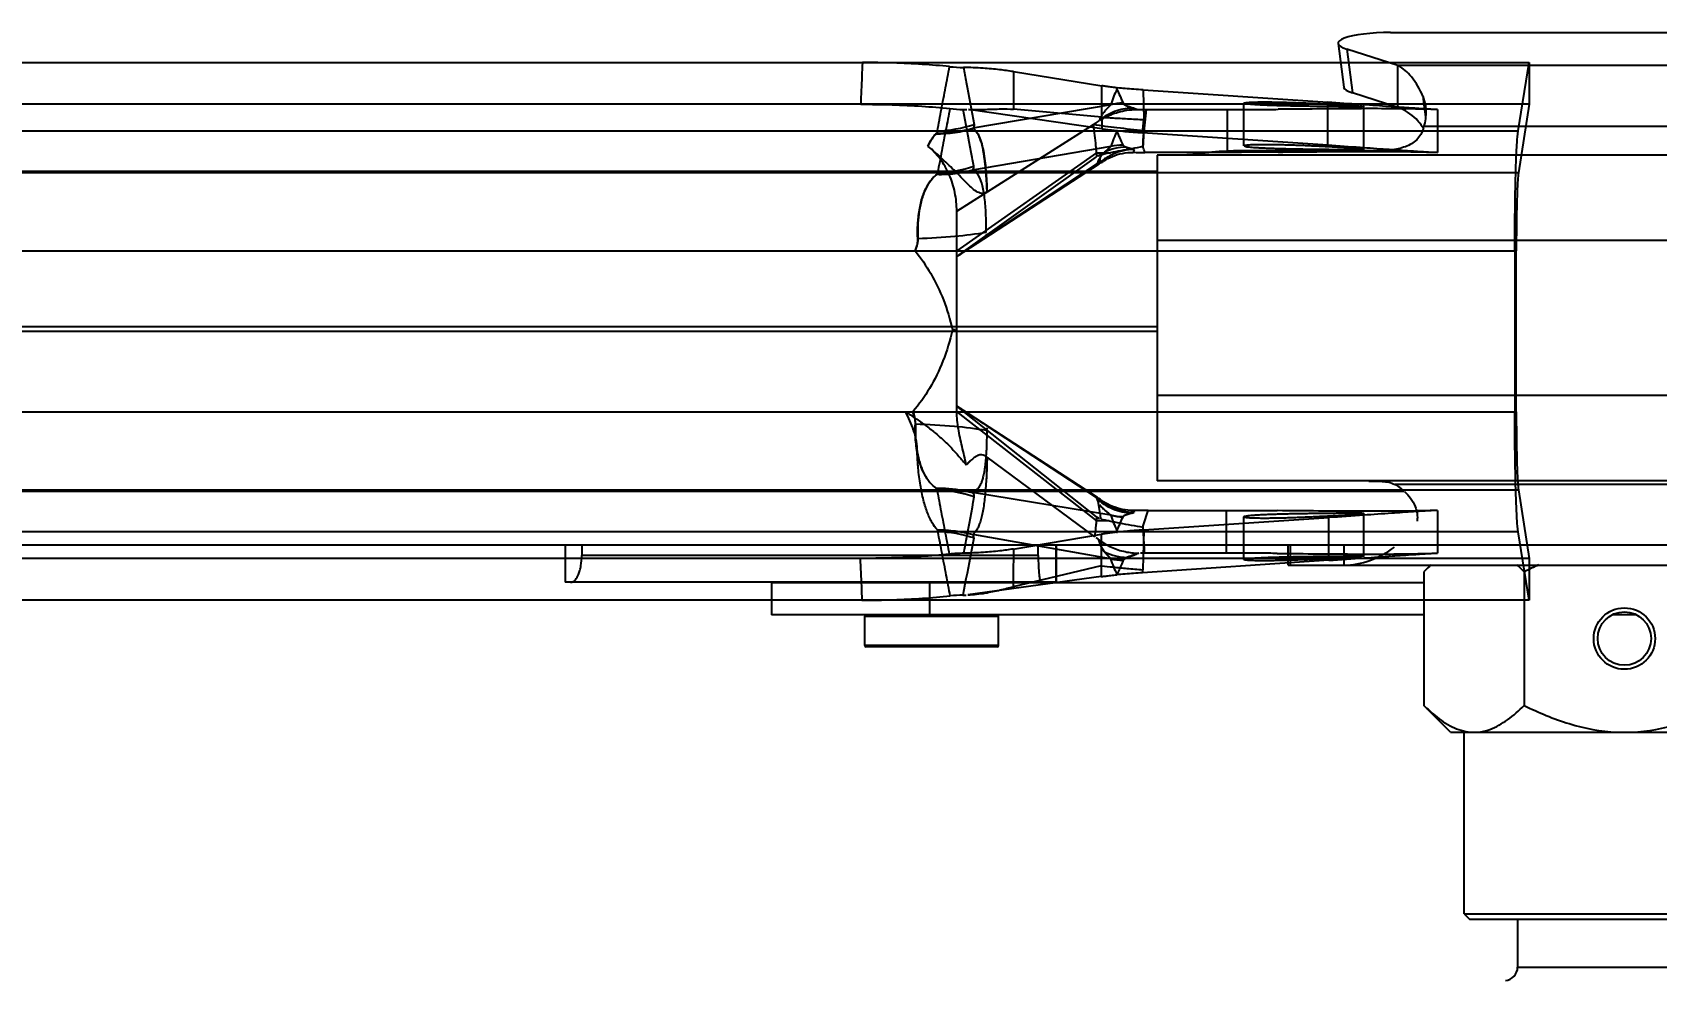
# Model space of a CAD drawing. Header units: millimetres. Extents: x 330 to 5284, y -2489 to 1657.
# Drawn here: x 3127.1 to 3187.9, y -873.6 to -838.1 of the extents above; entities that cross this region are included whole.
import ezdxf

# ---------------------------------------------------------------- set-up
doc = ezdxf.new("R2010")
doc.units = ezdxf.units.MM
doc.header["$LTSCALE"] = 154
doc.header["$PDMODE"] = 3
doc.header["$PDSIZE"] = 8
doc.layers.get('0').update_dxf_attribs({"linetype": 'CONTINUOUS'})
doc.layers.get('Defpoints').update_dxf_attribs({"linetype": 'CONTINUOUS'})
doc.layers.add('02___PRT_ALL_AXES', color=7, linetype='CONTINUOUS')
doc.layers.add('MIXEDCOLOR', color=7, linetype='CONTINUOUS')
doc.styles.get("Standard").update_dxf_attribs({"font": 'calibri.ttf'})
doc.dimstyles.new('DIMSTYLE_3', dxfattribs={"dimtxt": 23.333333, "dimasz": 23.333333, "dimexe": 1.5, "dimexo": 1, "dimgap": 0.875, "dimtad": 1, "dimdsep": 46, "dimtxsty": 'Standard', "dimblk": '_FILLED', "dimblk1": '_FILLED', "dimblk2": '_FILLED', "dimcen": 0.09, "dimazin": 2, "dimtp": 0.01, "dimtm": 0.01, "dimtfac": 1, "dimtofl": 0, "dimtmove": 0, "dimatfit": 3, "dimldrblk": '_FILLED', "dimfxl": 1, "dimtolj": 1, "dimarcsym": 0})

# ---------------------------------------------------------------- blocks, each defined once
blk = doc.blocks.new('_FILLED')
at = {"color": 0, "linetype": 'ByBlock'}
blk.add_solid([(0, 0), (-1, 0.2143), (-1, -0.2143)], dxfattribs=at)
blk = doc.blocks.new('*D124')
at = {"color": 0, "linetype": 'Continuous', "lineweight": -2}
for p, q in [((3086.702, -850.929), (3086.702, -927.055)), ((3286.702, -850.929), (3286.702, -927.055)), ((3110.035, -925.555), (3263.368, -925.555))]:
    blk.add_line(p, q, dxfattribs=at)
at = {"layer": 'Defpoints', "color": 0}
for p in [(3086.702, -849.929), (3286.702, -849.929), (3286.702, -925.555)]:
    blk.add_point(p, dxfattribs=at)
at = {"color": 0, "linetype": 'ByBlock', "lineweight": -2, "xscale": 23.3333333333, "yscale": 23.3333333333, "zscale": 23.3333333333, "rotation": 180}
blk.add_blockref('_FILLED', (3086.702, -925.555), dxfattribs=at)
at = {"color": 0, "linetype": 'ByBlock', "lineweight": -2, "xscale": 23.3333333333, "yscale": 23.3333333333, "zscale": 23.3333333333}
blk.add_blockref('_FILLED', (3286.702, -925.555), dxfattribs=at)
at = {"color": 0, "insert": (3202.257, -893.569), "char_height": 23.3333, "attachment_point": 2, "line_spacing_factor": 0.9}
blk.add_mtext('\\A1;%%c200', dxfattribs=at)

msp = doc.modelspace()

# ---------------------------------------------------------------- linework, layer by layer
at = {"linetype": 'Continuous'}
for p, q in [((3175.983, -838.487), (3176.19, -840.121)), ((3177.947, -838.075), (3195.457, -838.075)), ((3178.224, -839.315), (3176.308, -838.702)), ((3176.308, -838.702), (3176.515, -840.336)), ((3195.18, -839.315), (3178.224, -839.315)), ((3178.224, -840.882), (3178.224, -839.315)), ((3178.224, -840.882), (3176.515, -840.336)), ((3179.158, -840.458), (3179.251, -840.812)), ((3194.211, -841.599), (3179.193, -841.599)), ((3167.709, -841.749), (3167.701, -841.768)), ((3204.202, -842.662), (3169.202, -842.662)), ((3169.202, -842.662), (3169.202, -854.862)), ((3177.369, -842.508), (3172.202, -842.508)), ((3204.202, -845.862), (3169.202, -845.862)), ((3204.202, -851.662), (3169.202, -851.662)), ((3204.202, -854.862), (3169.202, -854.862)), ((3195.301, -854.99), (3178.103, -854.99)), ((3178.448, -855.262), (3074.702, -855.262)), ((3298.702, -857.262), (3074.702, -857.262)), ((3147.034, -857.262), (3147.034, -858.656)), ((3147.659, -857.262), (3147.659, -857.656)), ((3164.752, -857.656), (3164.752, -857.262)), ((3165.406, -857.262), (3165.406, -858.656)), ((3165.432, -858.656), (3165.432, -857.262)), ((3174.115, -858.012), (3174.116, -857.262)), ((3174.195, -858.012), (3174.196, -857.262)), ((3176.2, -857.262), (3176.2, -858.012)), ((3164.752, -857.656), (3147.659, -857.656)), ((3174.115, -858.012), (3199.288, -858.012)), ((3179.446, -858.012), (3179.197, -858.261)), ((3165.432, -858.656), (3147.034, -858.656)), ((3154.762, -858.667), (3179.197, -858.667)), ((3154.762, -858.667), (3154.762, -859.867)), ((3159.012, -858.667), (3159.012, -858.656)), ((3160.687, -859.867), (3160.687, -858.667)), ((3162.512, -858.667), (3162.512, -858.656)), ((3167.707, -858.375), (3167.701, -858.362)), ((3179.197, -858.261), (3179.197, -863.263)), ((3182.949, -858.261), (3182.949, -863.263)), ((3179.197, -859.867), (3154.762, -859.867)), ((3158.262, -859.917), (3163.262, -859.917)), ((3158.262, -861.017), (3158.262, -859.917)), ((3163.262, -861.017), (3163.262, -859.917)), ((3187.145, -859.867), (3186.258, -859.867)), ((3163.262, -861.017), (3158.262, -861.017)), ((3163.212, -861.067), (3158.312, -861.067)), ((3180.196, -864.262), (3179.197, -863.263)), ((3180.196, -864.262), (3193.207, -864.262)), ((3180.702, -871.062), (3180.702, -864.262)), ((3180.702, -871.062), (3192.702, -871.062)), ((3180.702, -871.062), (3180.902, -871.262)), ((3180.902, -871.262), (3192.502, -871.262)), ((3182.702, -871.262), (3182.702, -873.062)), ((3182.702, -873.062), (3190.702, -873.062))]:
    msp.add_line(p, q, dxfattribs=at)
for radius in [1.15, 1]:
    msp.add_circle((3186.702, -860.762), radius, dxfattribs=at)
for centre, radius, start, end in [((3206.59, -837.533), 27.587, 186.08528, 186.5766), ((3202.902, -837.957), 23.875, 186.5796, 187.0857), ((3199.085, -838.436), 20.027, 187.07397, 187.88), ((3177.042, -843.093), 2.574, 35.00197, 37.3841), ((3176.975, -843.14), 2.656, 34.25209, 35.01071), ((3177.936, -841.294), 1.293, 343.3212, 346.36), ((3173.008, -839.84), 5.646, 199.74752, 199.96814), ((3167.882, -840.019), 1.739, 263.80283, 264.30339), ((3177.201, -856.622), 1.865, 47.21384, 61.09028), ((3188.655, -869.655), 12.743, 113.92417, 116.60256), ((3172.981, -860.289), 5.621, 159.94679, 160.10326), ((3167.88, -860.132), 1.765, 95.62115, 95.97075), ((3158.312, -859.917), 0.05, 90.13726, 180), ((3163.212, -859.917), 0.05, 0, 89.8571), ((3158.312, -861.017), 0.05, 180, 269.86274), ((3163.212, -861.017), 0.05, 270.1369, 0), ((3182.202, -873.062), 0.5, 275.20374, 0)]:
    msp.add_arc(centre, radius, start, end, dxfattribs=at)
for centre, start_param, end_param in [((3177.999, -838.487), 1.597838, 3.718972), ((3178.206, -840.121), -3.114582, -2.564213)]:
    msp.add_ellipse(centre, major_axis=(2.017, -0.011), ratio=0.204232, start_param=start_param, end_param=end_param, dxfattribs=at)
for points, knots in [([(3179.158, -840.457), (3179.043, -840.201), (3178.8, -839.762), (3178.421, -839.409), (3178.224, -839.315)], [0, 0, 0, 0, 0.562474, 1, 1, 1, 1]), ([(3179.087, -841.53), (3179.029, -841.454), (3178.793, -841.179), (3178.478, -840.962), (3178.224, -840.882)], [0, 0, 0, 0, 0.264931, 1, 1, 1, 1]), ([(3179.255, -840.812), (3179.263, -840.874), (3179.281, -841.138), (3179.24, -841.403), (3179.193, -841.599)], [0, 0, 0, 0, 0.236562, 1, 1, 1, 1]), ([(3179.175, -841.665), (3179.128, -841.822), (3178.96, -842.128), (3178.491, -842.383), (3177.95, -842.488), (3177.567, -842.508), (3177.369, -842.508)], [0, 0, 0, 0, 0.230189, 0.463027, 0.722254, 1, 1, 1, 1]), ([(3172.202, -842.508), (3171.842, -842.508), (3171.173, -842.555), (3170.51, -842.66), (3170.2, -842.662)], [0, 0, 0, 0, 0.537248, 1, 1, 1, 1]), ([(3177.13, -854.866), (3177.299, -854.866), (3177.623, -854.87), (3177.963, -854.913), (3178.103, -854.99)], [0, 0, 0, 0, 0.51494, 1, 1, 1, 1]), ([(3178.468, -855.254), (3178.635, -855.409), (3178.894, -855.748), (3178.969, -856.181), (3178.936, -856.363)], [0, 0, 0, 0, 0.55182, 1, 1, 1, 1]), ([(3176.2, -858.012), (3176.529, -858.01), (3177.213, -857.886), (3177.81, -857.542), (3178.092, -857.335)], [0, 0, 0, 0, 0.485281, 1, 1, 1, 1]), ([(3147.242, -858.656), (3147.38, -858.656), (3147.518, -858.438), (3147.592, -858.208), (3147.645, -857.971), (3147.659, -857.784), (3147.659, -857.656)], [0, 0, 0, 0, 0.364886, 0.505936, 0.661866, 1, 1, 1, 1]), ([(3164.752, -857.656), (3164.752, -857.786), (3164.757, -858.024), (3164.776, -858.304), (3164.799, -858.482), (3164.818, -858.573), (3164.833, -858.627), (3164.853, -858.656), (3164.862, -858.656)], [0, 0, 0, 0, 0.383392, 0.703599, 0.824823, 0.915024, 0.972519, 1, 1, 1, 1]), ([(3179.466, -858.007), (3179.443, -858.027), (3179.352, -858.11), (3179.263, -858.196), (3179.197, -858.261)], [0, 0, 0, 0, 0.246721, 1, 1, 1, 1]), ([(3182.949, -858.261), (3182.927, -858.239), (3182.839, -858.153), (3182.749, -858.068), (3182.68, -858.007)], [0, 0, 0, 0, 0.253232, 1, 1, 1, 1]), ([(3179.197, -863.263), (3179.329, -863.395), (3179.656, -863.697), (3180.218, -864.088), (3180.7, -864.242), (3180.933, -864.262)], [0, 0, 0, 0, 0.274894, 0.655401, 1, 1, 1, 1]), ([(3181.213, -864.262), (3181.367, -864.249), (3181.765, -864.155), (3182.361, -863.809), (3182.754, -863.458), (3182.949, -863.263)], [0, 0, 0, 0, 0.227104, 0.594239, 1, 1, 1, 1]), ([(3182.949, -863.263), (3183.491, -863.534), (3184.612, -864.008), (3185.817, -864.236), (3186.422, -864.262)], [0, 0, 0, 0, 0.500326, 1, 1, 1, 1]), ([(3186.982, -864.262), (3187.586, -864.236), (3188.792, -864.007), (3189.912, -863.534), (3190.454, -863.263)], [0, 0, 0, 0, 0.499675, 1, 1, 1, 1])]:
    msp.add_open_spline(points, degree=3, knots=knots, dxfattribs=at)
at = {"layer": '02___PRT_ALL_AXES', "linetype": 'Continuous'}
for p, q in [((3081.702, -843.262), (3169.202, -843.262)), ((3169.202, -849.095), (3074.8, -849.095)), ((3169.202, -849.262), (3075.786, -849.262))]:
    msp.add_line(p, q, dxfattribs=at)
at = {"layer": 'MIXEDCOLOR', "linetype": 'Continuous'}
for p, q in [((3084.358, -839.199), (3183.13, -839.199)), ((3182.724, -841.761), (3183.13, -839.199)), ((3183.13, -839.199), (3183.142, -840.762)), ((3163.828, -839.541), (3167.128, -840.07)), ((3167.128, -841.244), (3167.128, -840.07)), ((3167.682, -840.145), (3167.722, -840.149)), ((3167.682, -840.145), (3167.701, -840.2)), ((3167.701, -840.2), (3167.722, -840.149)), ((3168.682, -840.227), (3175.599, -840.688)), ((3168.682, -840.227), (3168.709, -841.335)), ((3183.142, -840.762), (3084.702, -840.762)), ((3167.136, -841.681), (3162.138, -840.963)), ((3167.465, -840.778), (3162.308, -841.658)), ((3167.128, -841.244), (3163.828, -840.951)), ((3168.791, -840.962), (3171.826, -840.962)), ((3171.826, -840.962), (3171.826, -842.562)), ((3172.451, -842.319), (3172.451, -840.719)), ((3175.599, -842.288), (3175.599, -840.688)), ((3176.951, -842.447), (3176.951, -840.847)), ((3179.701, -840.962), (3179.701, -842.562)), ((3183.142, -840.762), (3182.736, -843.324)), ((3161.701, -844.757), (3166.819, -841.52)), ((3072.713, -841.761), (3182.724, -841.761)), ((3167.703, -841.768), (3167.705, -841.749)), ((3175.599, -842.288), (3168.651, -841.825)), ((3166.938, -842.578), (3161.701, -846.254)), ((3161.701, -846.462), (3166.938, -842.733)), ((3167.465, -842.347), (3162.29, -843.224)), ((3166.938, -842.578), (3167.463, -842.578)), ((3166.938, -842.578), (3166.938, -842.733)), ((3167.204, -842.885), (3167.195, -842.837)), ((3168.341, -842.453), (3168.312, -842.561)), ((3171.826, -842.562), (3168.743, -842.562)), ((3182.736, -843.324), (3073.057, -843.324)), ((3167.025, -843.002), (3161.701, -846.462)), ((3166.964, -842.995), (3162.85, -845.705)), ((3161.701, -852.27), (3161.702, -844.757)), ((3069.102, -846.254), (3182.654, -846.254)), ((3182.598, -846.254), (3182.598, -852.27)), ((3182.654, -852.27), (3182.654, -846.254)), ((3069.102, -852.27), (3182.654, -852.27)), ((3166.968, -855.485), (3161.701, -852.062)), ((3166.938, -856.199), (3161.701, -852.062)), ((3161.701, -852.27), (3166.938, -856.354)), ((3166.943, -855.488), (3162.862, -852.821)), ((3166.872, -856.949), (3162.837, -853.97)), ((3073.057, -855.2), (3182.736, -855.2)), ((3167.467, -856.148), (3162.296, -855.298)), ((3166.943, -855.488), (3166.945, -855.524)), ((3167.198, -855.662), (3167.202, -855.639)), ((3182.736, -855.2), (3183.142, -857.762)), ((3166.938, -856.199), (3166.938, -856.354)), ((3167.467, -856.148), (3167.452, -856.132)), ((3168.317, -855.964), (3168.339, -856.045)), ((3168.711, -856.695), (3175.634, -856.233)), ((3168.873, -855.962), (3171.793, -855.962)), ((3171.793, -855.962), (3171.793, -857.562)), ((3172.451, -857.805), (3172.451, -856.205)), ((3175.634, -857.833), (3175.634, -856.233)), ((3176.951, -857.677), (3176.951, -856.077)), ((3179.701, -855.962), (3179.701, -857.562)), ((3182.724, -856.763), (3072.713, -856.763)), ((3167.464, -857.776), (3162.3, -856.868)), ((3163.819, -857.409), (3167.127, -856.858)), ((3167.409, -856.354), (3166.938, -856.354)), ((3167.127, -858.036), (3167.127, -856.858)), ((3167.68, -856.78), (3167.701, -856.719)), ((3167.68, -856.78), (3167.724, -856.775)), ((3167.701, -856.719), (3167.724, -856.775)), ((3168.711, -856.695), (3168.675, -858.186)), ((3183.13, -859.325), (3182.724, -856.763)), ((3183.142, -857.762), (3084.702, -857.762)), ((3167.104, -858.038), (3163.819, -858.82)), ((3175.634, -857.833), (3168.66, -858.298)), ((3171.793, -857.562), (3168.727, -857.562)), ((3183.142, -857.762), (3183.13, -859.325)), ((3167.113, -858.443), (3162.121, -859.129)), ((3167.703, -858.361), (3167.704, -858.375)), ((3183.13, -859.325), (3084.358, -859.325))]:
    msp.add_line(p, q, dxfattribs=at)
for points in [[(3162.336, -841.679), (3162.327, -841.671), (3162.317, -841.664), (3162.308, -841.658)], [(3160.984, -843.324), (3160.995, -843.342), (3160.988, -843.362), (3160.963, -843.384)], [(3160.934, -855.133), (3160.963, -855.158), (3160.973, -855.181), (3160.962, -855.2)], [(3160.996, -856.763), (3161.004, -856.742), (3160.998, -856.718), (3160.978, -856.692)], [(3167.127, -858.036), (3167.119, -858.036), (3167.111, -858.036), (3167.104, -858.038)]]:
    msp.add_lwpolyline(points, dxfattribs=at)
for centre, radius, start, end in [((3162.046, -833.458), 5.928, 264.07108, 269.11464), ((3171.011, -841.888), 3.715, 152.97582, 162.6216), ((3162.083, -834.965), 5.994, 263.88014, 268.69229), ((3167.938, -842.724), 2.003, 90.22946, 103.64878), ((3168.787, -775.249), 65.713, 269.69941, 270.00317), ((3041.642, -828.626), 127.746, 354.09701, 354.45833), ((3160.771, -836.668), 5.097, 272.28314, 288.05726), ((3167.982, -841.686), 0.992, 148.56574, 161.94138), ((3167.983, -841.687), 0.993, 148.55477, 160.96926), ((3209.432, -840.873), 42.304, 180.50241, 181.09355), ((3125.438, -836.436), 43.547, 352.89078, 353.54078), ((3161.659, -842.59), 1.033, 133.39628, 136.36736), ((3161.006, -837.07), 4.77, 269.32276, 271.57023), ((3171.039, -843.468), 3.745, 153.00866, 162.58663), ((3192.33, -847.631), 25.725, 168.85377, 169.6334), ((3149.663, -816.204), 31.93, 303.06348, 303.31416), ((3175.155, -879.29), 37.509, 101.83224, 102.41481), ((3168.077, -844.321), 1.957, 91.0095, 115.70589), ((3167.934, -844.301), 2.01, 90.10383, 103.48924), ((3168.734, -771.986), 70.576, 269.65768, 270.00754), ((3147.653, -849.53), 22.212, 18.28382, 18.85969), ((3160.781, -838.231), 5.097, 272.28842, 287.84174), ((3160.758, -860.293), 5.097, 71.71175, 87.70682), ((3143.242, -891.987), 43.535, 56.60969, 56.97582), ((3167.945, -854.193), 2.001, 255.73273, 269.65981), ((3170.97, -855.041), 3.674, 197.52504, 207.17155), ((3167.936, -854.194), 2.01, 256.47925, 269.75338), ((3167.514, -853.42), 2.752, 285.5803, 287.44942), ((3168.865, -925.721), 69.759, 89.99309, 90.44947), ((3146.952, -849.281), 22.916, 341.40611, 343.04931), ((3160.794, -861.855), 5.097, 72.39298, 87.7241), ((3175.344, -818.104), 39.065, 257.82986, 258.28151), ((3162.055, -863.524), 5.957, 90.83906, 96.12166), ((3194.494, -857.63), 27.393, 180.85295, 181.70108), ((3168.114, -855.754), 1.972, 243.82176, 268.95563), ((3171.083, -856.65), 3.79, 197.27402, 206.84461), ((3167.936, -855.822), 2.01, 256.41022, 269.89284), ((3168.702, -902.005), 44.443, 89.96827, 90.14866), ((3132.856, -853.591), 36.112, 352.51069, 352.69047), ((3162.085, -865.112), 5.979, 91.45026, 96.02317)]:
    msp.add_arc(centre, radius, start, end, dxfattribs=at)
for points, knots in [([(3158.169, -839.199), (3158.162, -839.373), (3158.147, -839.72), (3158.125, -840.24), (3158.111, -840.588), (3158.104, -840.762)], [0, 0, 0, 0, 0.332747, 0.66608, 1, 1, 1, 1]), ([(3161.434, -839.353), (3161.092, -839.318), (3160.387, -839.26), (3159.299, -839.21), (3158.554, -839.199), (3158.172, -839.199)], [0, 0, 0, 0, 0.315503, 0.649167, 1, 1, 1, 1]), ([(3160.974, -841.761), (3161.025, -841.488), (3161.127, -840.947), (3161.281, -840.144), (3161.384, -839.615), (3161.434, -839.353)], [0, 0, 0, 0, 0.34055, 0.673926, 1, 1, 1, 1]), ([(3161.955, -839.384), (3161.988, -839.566), (3162.12, -840.276), (3162.253, -840.986), (3162.35, -841.514)], [0, 0, 0, 0, 0.255671, 1, 1, 1, 1]), ([(3163.827, -839.54), (3163.654, -839.513), (3163.276, -839.461), (3162.651, -839.406), (3162.199, -839.388), (3161.955, -839.384)], [0, 0, 0, 0, 0.278699, 0.609733, 1, 1, 1, 1]), ([(3163.827, -839.54), (3163.827, -839.697), (3163.828, -840.01), (3163.829, -840.48), (3163.83, -840.794), (3163.83, -840.951)], [0, 0, 0, 0, 0.332643, 0.665976, 1, 1, 1, 1]), ([(3167.682, -840.145), (3167.61, -840.136), (3167.478, -840.12), (3167.293, -840.095), (3167.18, -840.078), (3167.128, -840.07)], [0, 0, 0, 0, 0.386333, 0.717778, 1, 1, 1, 1]), ([(3168.682, -840.227), (3168.564, -840.219), (3168.338, -840.203), (3168.018, -840.178), (3167.817, -840.159), (3167.722, -840.149)], [0, 0, 0, 0, 0.371003, 0.704112, 1, 1, 1, 1]), ([(3158.106, -840.762), (3158.498, -840.762), (3159.261, -840.773), (3160.375, -840.826), (3161.095, -840.887), (3161.444, -840.924)], [0, 0, 0, 0, 0.351402, 0.684998, 1, 1, 1, 1]), ([(3161.444, -840.924), (3161.394, -841.185), (3161.291, -841.712), (3161.138, -842.512), (3161.036, -843.051), (3160.984, -843.324)], [0, 0, 0, 0, 0.326006, 0.659379, 1, 1, 1, 1]), ([(3162.343, -843.083), (3162.31, -842.91), (3162.178, -842.201), (3162.045, -841.493), (3161.946, -840.957)], [0, 0, 0, 0, 0.244341, 1, 1, 1, 1]), ([(3162.138, -840.963), (3162.358, -840.963), (3162.764, -840.954), (3163.328, -840.933), (3163.673, -840.937), (3163.83, -840.951)], [0, 0, 0, 0, 0.389344, 0.720668, 1, 1, 1, 1]), ([(3167.042, -841.371), (3167.104, -841.331), (3167.247, -841.256), (3167.479, -841.143), (3167.758, -841.048), (3168.083, -840.977), (3168.318, -840.96), (3168.442, -840.961)], [0, 0, 0, 0, 0.151137, 0.32642, 0.524337, 0.747934, 1, 1, 1, 1]), ([(3167.044, -841.363), (3167.213, -841.22), (3167.6, -840.989), (3168.042, -840.9), (3168.262, -840.894)], [0, 0, 0, 0, 0.500757, 1, 1, 1, 1]), ([(3167.136, -841.169), (3167.16, -841.129), (3167.203, -841.07), (3167.277, -840.981), (3167.362, -840.891), (3167.435, -840.823), (3167.465, -840.778)], [0, 0, 0, 0, 0.274201, 0.424566, 0.682135, 1, 1, 1, 1]), ([(3168.262, -840.894), (3168.23, -840.883), (3168.171, -840.863), (3168.076, -840.828), (3167.992, -840.79), (3167.94, -840.745), (3167.93, -840.722)], [0, 0, 0, 0, 0.268671, 0.490845, 0.801967, 1, 1, 1, 1]), ([(3167.93, -840.722), (3167.956, -840.755), (3168.043, -840.826), (3168.231, -840.878), (3168.369, -840.935), (3168.443, -840.961)], [0, 0, 0, 0, 0.210456, 0.590745, 1, 1, 1, 1]), ([(3168.442, -840.961), (3168.419, -840.951), (3168.36, -840.927), (3168.299, -840.906), (3168.262, -840.894)], [0, 0, 0, 0, 0.391281, 1, 1, 1, 1]), ([(3168.791, -840.962), (3168.775, -841.119), (3168.745, -841.431), (3168.696, -841.893), (3168.679, -842.199), (3168.672, -842.35)], [0, 0, 0, 0, 0.340555, 0.673908, 1, 1, 1, 1]), ([(3171.826, -840.962), (3172.031, -840.962), (3172.449, -840.961), (3173.085, -840.957), (3173.516, -840.953), (3173.734, -840.951)], [0, 0, 0, 0, 0.323083, 0.656313, 1, 1, 1, 1]), ([(3174.701, -840.836), (3174.62, -840.835), (3174.458, -840.832), (3174.218, -840.827), (3173.984, -840.822), (3173.759, -840.816), (3173.545, -840.809), (3173.344, -840.802), (3173.159, -840.794), (3172.993, -840.785), (3172.845, -840.776), (3172.722, -840.766), (3172.615, -840.756), (3172.543, -840.746), (3172.41, -840.726), (3172.542, -840.692), (3172.616, -840.69), (3172.722, -840.682), (3172.845, -840.679), (3172.993, -840.676), (3173.16, -840.674), (3173.345, -840.675), (3173.546, -840.677), (3173.76, -840.681), (3173.986, -840.686), (3174.22, -840.693), (3174.459, -840.702), (3174.62, -840.708), (3174.701, -840.711)], [0, 0, 0, 0, 0.054387, 0.107848, 0.159809, 0.209966, 0.257858, 0.302698, 0.343886, 0.381027, 0.41378, 0.44178, 0.464586, 0.481922, 0.499964, 0.518493, 0.535803, 0.558493, 0.58634, 0.619064, 0.656337, 0.697715, 0.742494, 0.790111, 0.840354, 0.892636, 0.946039, 1, 1, 1, 1]), ([(3179.701, -840.962), (3179.592, -840.957), (3179.262, -840.947), (3178.613, -840.933), (3177.673, -840.925), (3176.498, -840.926), (3175.158, -840.937), (3174.219, -840.947), (3173.734, -840.951)], [0, 0, 0, 0, 0.055045, 0.165858, 0.326489, 0.527772, 0.756503, 1, 1, 1, 1]), ([(3174.701, -840.711), (3174.783, -840.714), (3174.944, -840.721), (3175.184, -840.733), (3175.418, -840.744), (3175.644, -840.756), (3175.859, -840.768), (3176.059, -840.779), (3176.244, -840.79), (3176.41, -840.801), (3176.558, -840.81), (3176.681, -840.819), (3176.788, -840.827), (3176.858, -840.834), (3176.994, -840.845), (3176.858, -840.855), (3176.787, -840.854), (3176.68, -840.855), (3176.557, -840.855), (3176.409, -840.854), (3176.242, -840.853), (3176.056, -840.852), (3175.856, -840.85), (3175.641, -840.848), (3175.416, -840.846), (3175.182, -840.843), (3174.943, -840.84), (3174.782, -840.837), (3174.701, -840.836)], [0, 0, 0, 0, 0.054158, 0.107792, 0.160194, 0.21069, 0.258634, 0.303377, 0.344553, 0.381906, 0.414801, 0.442685, 0.465414, 0.482787, 0.500417, 0.518095, 0.535461, 0.558178, 0.58605, 0.618916, 0.656296, 0.697611, 0.742398, 0.790227, 0.840627, 0.892895, 0.946241, 1, 1, 1, 1]), ([(3179.701, -840.962), (3179.652, -840.96), (3179.471, -840.951), (3179.09, -840.928), (3178.495, -840.89), (3177.707, -840.835), (3176.72, -840.765), (3175.996, -840.715), (3175.599, -840.688)], [0, 0, 0, 0, 0.035943, 0.132506, 0.278404, 0.47074, 0.709221, 1, 1, 1, 1]), ([(3162.336, -841.679), (3162.222, -841.713), (3161.99, -841.773), (3161.636, -841.837), (3161.275, -841.873), (3161.033, -841.879), (3160.911, -841.877)], [0, 0, 0, 0, 0.24721, 0.496743, 0.747911, 1, 1, 1, 1]), ([(3160.949, -841.84), (3161.065, -841.841), (3161.522, -841.83), (3161.979, -841.753), (3162.308, -841.658)], [0, 0, 0, 0, 0.252086, 1, 1, 1, 1]), ([(3162.35, -841.514), (3162.352, -841.525), (3162.354, -841.576), (3162.33, -841.624), (3162.308, -841.658)], [0, 0, 0, 0, 0.210909, 1, 1, 1, 1]), ([(3162.308, -841.658), (3162.416, -841.733), (3162.592, -842.024), (3162.719, -842.569), (3162.8, -843.263), (3162.829, -843.771), (3162.837, -844.039)], [0, 0, 0, 0, 0.159114, 0.386768, 0.676707, 1, 1, 1, 1]), ([(3162.837, -844.039), (3162.834, -844.011), (3162.835, -843.953), (3162.83, -843.861), (3162.825, -843.756), (3162.818, -843.634), (3162.81, -843.502), (3162.801, -843.372), (3162.792, -843.252), (3162.781, -843.136), (3162.769, -843.014), (3162.757, -842.904), (3162.744, -842.808), (3162.733, -842.727), (3162.719, -842.641), (3162.704, -842.549), (3162.685, -842.452), (3162.663, -842.35), (3162.637, -842.245), (3162.606, -842.139), (3162.569, -842.034), (3162.524, -841.931), (3162.472, -841.835), (3162.411, -841.749), (3162.362, -841.7), (3162.336, -841.679)], [0, 0, 0, 0, 0.034151, 0.07043, 0.112238, 0.162393, 0.219797, 0.273431, 0.321052, 0.3671, 0.415839, 0.470787, 0.501415, 0.534441, 0.569998, 0.608032, 0.648351, 0.690757, 0.734842, 0.780034, 0.82585, 0.87134, 0.916132, 0.958889, 1, 1, 1, 1]), ([(3166.819, -841.52), (3166.843, -841.505), (3166.891, -841.474), (3166.965, -841.427), (3167.014, -841.395), (3167.039, -841.379)], [0, 0, 0, 0, 0.325098, 0.658437, 1, 1, 1, 1]), ([(3166.938, -842.578), (3166.931, -842.492), (3166.9, -842.142), (3166.858, -841.793), (3166.82, -841.53)], [0, 0, 0, 0, 0.245374, 1, 1, 1, 1]), ([(3168.711, -841.764), (3168.374, -841.725), (3167.744, -841.651), (3167.114, -841.57), (3166.82, -841.53)], [0, 0, 0, 0, 0.534144, 1, 1, 1, 1]), ([(3167.13, -841.244), (3167.272, -841.254), (3167.593, -841.275), (3168.119, -841.304), (3168.503, -841.325), (3168.709, -841.335)], [0, 0, 0, 0, 0.270713, 0.608946, 1, 1, 1, 1]), ([(3167.136, -841.681), (3167.188, -841.688), (3167.303, -841.703), (3167.49, -841.725), (3167.625, -841.74), (3167.698, -841.748)], [0, 0, 0, 0, 0.281428, 0.610812, 1, 1, 1, 1]), ([(3160.617, -842.325), (3160.649, -842.259), (3160.714, -842.136), (3160.825, -841.973), (3160.907, -841.88), (3160.949, -841.84)], [0, 0, 0, 0, 0.371551, 0.704067, 1, 1, 1, 1]), ([(3160.911, -841.877), (3160.872, -841.919), (3160.779, -842.032), (3160.686, -842.186), (3160.632, -842.294), (3160.617, -842.325)], [0, 0, 0, 0, 0.322644, 0.813401, 1, 1, 1, 1]), ([(3167.705, -841.749), (3167.8, -841.758), (3167.999, -841.776), (3168.314, -841.802), (3168.534, -841.818), (3168.651, -841.825)], [0, 0, 0, 0, 0.300697, 0.631747, 1, 1, 1, 1]), ([(3168.672, -842.35), (3168.674, -842.286), (3168.68, -842.156), (3168.694, -841.961), (3168.705, -841.83), (3168.711, -841.764)], [0, 0, 0, 0, 0.32879, 0.662072, 1, 1, 1, 1]), ([(3174.701, -842.311), (3174.623, -842.308), (3174.467, -842.302), (3174.235, -842.294), (3174.007, -842.287), (3173.787, -842.281), (3173.578, -842.278), (3173.381, -842.275), (3173.199, -842.274), (3173.034, -842.275), (3172.886, -842.277), (3172.76, -842.281), (3172.649, -842.286), (3172.568, -842.294), (3172.407, -842.303), (3172.567, -842.355), (3172.651, -842.358), (3172.762, -842.37), (3172.888, -842.379), (3173.037, -842.388), (3173.203, -842.396), (3173.385, -842.404), (3173.582, -842.411), (3173.791, -842.417), (3174.01, -842.423), (3174.237, -842.428), (3174.468, -842.432), (3174.623, -842.435), (3174.701, -842.436)], [0, 0, 0, 0, 0.052475, 0.10448, 0.155373, 0.204543, 0.251398, 0.295327, 0.335934, 0.373031, 0.406131, 0.434644, 0.458357, 0.477165, 0.499164, 0.522841, 0.541826, 0.565687, 0.594316, 0.627501, 0.664745, 0.705551, 0.749523, 0.796274, 0.845366, 0.896128, 0.947848, 1, 1, 1, 1]), ([(3175.599, -842.288), (3176.002, -842.315), (3176.735, -842.366), (3177.729, -842.437), (3178.517, -842.491), (3179.104, -842.529), (3179.478, -842.551), (3179.654, -842.56), (3179.701, -842.562)], [0, 0, 0, 0, 0.294942, 0.536036, 0.727083, 0.871358, 0.96515, 1, 1, 1, 1]), ([(3182.598, -846.254), (3182.598, -845.857), (3182.601, -845.074), (3182.617, -843.968), (3182.641, -843.009), (3182.675, -842.294), (3182.701, -841.903), (3182.724, -841.761)], [0, 0, 0, 0, 0.265062, 0.521959, 0.738566, 0.904494, 1, 1, 1, 1]), ([(3161.701, -844.757), (3161.701, -844.525), (3161.655, -844.058), (3161.445, -843.394), (3161.099, -842.798), (3160.788, -842.467), (3160.617, -842.325)], [0, 0, 0, 0, 0.253668, 0.508382, 0.756664, 1, 1, 1, 1]), ([(3162.837, -844.039), (3162.777, -844.076), (3162.628, -844.124), (3162.417, -844.021), (3162.235, -843.868), (3162.048, -843.683), (3161.851, -843.482), (3161.642, -843.267), (3161.415, -843.043), (3161.169, -842.81), (3160.902, -842.568), (3160.715, -842.406), (3160.617, -842.325)], [0, 0, 0, 0, 0.073073, 0.146991, 0.229254, 0.319884, 0.416793, 0.519749, 0.62906, 0.745203, 0.868693, 1, 1, 1, 1]), ([(3167.069, -842.746), (3167.049, -842.775), (3167.004, -842.853), (3166.966, -842.94), (3166.964, -842.995)], [0, 0, 0, 0, 0.389111, 1, 1, 1, 1]), ([(3166.964, -842.995), (3166.989, -842.979), (3167.039, -842.946), (3167.116, -842.893), (3167.169, -842.856), (3167.196, -842.836)], [0, 0, 0, 0, 0.308041, 0.642862, 1, 1, 1, 1]), ([(3168.341, -842.453), (3168.205, -842.456), (3167.932, -842.489), (3167.543, -842.619), (3167.306, -842.757), (3167.195, -842.837)], [0, 0, 0, 0, 0.333863, 0.666925, 1, 1, 1, 1]), ([(3167.204, -842.885), (3167.307, -842.817), (3167.532, -842.698), (3167.907, -842.586), (3168.175, -842.56), (3168.312, -842.561)], [0, 0, 0, 0, 0.315527, 0.647548, 1, 1, 1, 1]), ([(3167.378, -842.427), (3167.368, -842.436), (3167.318, -842.479), (3167.266, -842.521), (3167.228, -842.558)], [0, 0, 0, 0, 0.193484, 1, 1, 1, 1]), ([(3167.465, -842.347), (3167.458, -842.361), (3167.425, -842.386), (3167.397, -842.412), (3167.378, -842.427)], [0, 0, 0, 0, 0.395699, 1, 1, 1, 1]), ([(3168.672, -842.35), (3168.532, -842.376), (3168.256, -842.421), (3167.853, -842.498), (3167.591, -842.551), (3167.463, -842.578)], [0, 0, 0, 0, 0.348209, 0.68214, 1, 1, 1, 1]), ([(3168.341, -842.453), (3168.278, -842.437), (3168.164, -842.4), (3168.015, -842.364), (3167.949, -842.314), (3167.93, -842.291)], [0, 0, 0, 0, 0.442986, 0.810409, 1, 1, 1, 1]), ([(3168.042, -842.365), (3168.085, -842.38), (3168.186, -842.409), (3168.286, -842.436), (3168.341, -842.453)], [0, 0, 0, 0, 0.441379, 1, 1, 1, 1]), ([(3173.734, -842.551), (3173.516, -842.553), (3173.085, -842.557), (3172.449, -842.561), (3172.031, -842.562), (3171.826, -842.562)], [0, 0, 0, 0, 0.342926, 0.677329, 1, 1, 1, 1]), ([(3173.734, -842.551), (3174.219, -842.547), (3175.157, -842.537), (3176.495, -842.526), (3177.669, -842.525), (3178.61, -842.533), (3179.261, -842.547), (3179.592, -842.557), (3179.701, -842.562)], [0, 0, 0, 0, 0.243367, 0.47197, 0.672541, 0.833592, 0.944868, 1, 1, 1, 1]), ([(3174.701, -842.436), (3174.78, -842.437), (3174.937, -842.44), (3175.169, -842.443), (3175.395, -842.445), (3175.614, -842.448), (3175.823, -842.45), (3176.02, -842.452), (3176.203, -842.453), (3176.368, -842.454), (3176.516, -842.455), (3176.642, -842.455), (3176.754, -842.455), (3176.834, -842.453), (3176.996, -842.455), (3176.833, -842.429), (3176.753, -842.425), (3176.64, -842.416), (3176.515, -842.408), (3176.366, -842.398), (3176.201, -842.388), (3176.018, -842.377), (3175.821, -842.366), (3175.613, -842.354), (3175.394, -842.343), (3175.167, -842.332), (3174.935, -842.321), (3174.78, -842.314), (3174.701, -842.311)], [0, 0, 0, 0, 0.052793, 0.10481, 0.155444, 0.204404, 0.251316, 0.295484, 0.336309, 0.373392, 0.40641, 0.435061, 0.458944, 0.477705, 0.499444, 0.521811, 0.540751, 0.564755, 0.593463, 0.626513, 0.663751, 0.704802, 0.748903, 0.795585, 0.84469, 0.895625, 0.947558, 1, 1, 1, 1]), ([(3160.963, -843.384), (3160.851, -843.463), (3160.655, -843.682), (3160.459, -844.081), (3160.331, -844.525), (3160.259, -844.981), (3160.225, -845.429), (3160.266, -845.857), (3160.191, -846.13), (3160.139, -846.254)], [0, 0, 0, 0, 0.13401, 0.279602, 0.431902, 0.583641, 0.729814, 0.8693, 1, 1, 1, 1]), ([(3160.242, -845.797), (3160.233, -845.619), (3160.232, -845.257), (3160.29, -844.728), (3160.403, -844.242), (3160.566, -843.846), (3160.753, -843.563), (3160.897, -843.431), (3160.963, -843.384)], [0, 0, 0, 0, 0.205588, 0.41573, 0.612177, 0.777505, 0.906079, 1, 1, 1, 1]), ([(3160.963, -843.384), (3161.188, -843.39), (3161.636, -843.369), (3162.076, -843.283), (3162.29, -843.224)], [0, 0, 0, 0, 0.503206, 1, 1, 1, 1]), ([(3162.29, -843.224), (3162.3, -843.212), (3162.329, -843.171), (3162.349, -843.117), (3162.342, -843.083)], [0, 0, 0, 0, 0.310781, 1, 1, 1, 1]), ([(3162.802, -845.565), (3162.806, -845.356), (3162.802, -844.944), (3162.764, -844.358), (3162.685, -843.849), (3162.561, -843.449), (3162.384, -843.265), (3162.29, -843.224)], [0, 0, 0, 0, 0.253681, 0.498006, 0.710943, 0.876303, 1, 1, 1, 1]), ([(3182.736, -843.324), (3182.722, -843.412), (3182.705, -843.659), (3182.683, -844.115), (3182.667, -844.736), (3182.656, -845.466), (3182.654, -845.987), (3182.654, -846.254)], [0, 0, 0, 0, 0.091525, 0.252712, 0.467155, 0.726682, 1, 1, 1, 1]), ([(3160.139, -846.254), (3160.16, -846.206), (3160.198, -846.107), (3160.239, -845.954), (3160.246, -845.849), (3160.242, -845.797)], [0, 0, 0, 0, 0.334052, 0.66981, 1, 1, 1, 1]), ([(3162.802, -845.563), (3162.415, -845.629), (3161.563, -845.729), (3160.707, -845.78), (3160.242, -845.797)], [0, 0, 0, 0, 0.457142, 1, 1, 1, 1]), ([(3161.701, -846.462), (3161.843, -846.369), (3162.112, -846.192), (3162.495, -845.94), (3162.736, -845.78), (3162.85, -845.705)], [0, 0, 0, 0, 0.368369, 0.702418, 1, 1, 1, 1]), ([(3160.139, -846.254), (3160.36, -846.517), (3160.76, -847.104), (3161.237, -848.095), (3161.455, -848.82), (3161.537, -849.201)], [0, 0, 0, 0, 0.312902, 0.6448, 1, 1, 1, 1]), ([(3161.537, -849.201), (3161.451, -849.599), (3161.222, -850.358), (3160.718, -851.391), (3160.291, -851.999), (3160.058, -852.27)], [0, 0, 0, 0, 0.355658, 0.687712, 1, 1, 1, 1]), ([(3159.782, -852.27), (3159.909, -852.351), (3160.159, -852.515), (3160.522, -852.771), (3160.868, -853.038), (3161.196, -853.321), (3161.501, -853.621), (3161.78, -853.942), (3161.966, -854.154), (3162.058, -854.261)], [0, 0, 0, 0, 0.148746, 0.294613, 0.438328, 0.580325, 0.721424, 0.860604, 1, 1, 1, 1]), ([(3160.978, -856.692), (3160.901, -856.614), (3160.799, -856.469), (3160.685, -856.249), (3160.6, -856.048), (3160.522, -855.822), (3160.425, -855.478), (3160.349, -855.102), (3160.291, -854.701), (3160.262, -854.432), (3160.244, -854.211), (3160.232, -854.04), (3160.224, -853.866), (3160.219, -853.722), (3160.218, -853.603), (3160.212, -853.512), (3160.199, -853.418), (3160.177, -853.296), (3160.14, -853.144), (3160.027, -852.784), (3159.897, -852.494), (3159.782, -852.27)], [0, 0, 0, 0, 0.070813, 0.112943, 0.159971, 0.21161, 0.267288, 0.390803, 0.45857, 0.528977, 0.565157, 0.602001, 0.639523, 0.677735, 0.694675, 0.716698, 0.736418, 0.75627, 0.796455, 0.837369, 1, 1, 1, 1]), ([(3160.058, -852.27), (3160.105, -852.396), (3160.173, -852.67), (3160.139, -853.098), (3160.178, -853.545), (3160.257, -854), (3160.397, -854.442), (3160.607, -854.841), (3160.816, -855.056), (3160.934, -855.133)], [0, 0, 0, 0, 0.130199, 0.268885, 0.414066, 0.564993, 0.716685, 0.862695, 1, 1, 1, 1]), ([(3160.153, -852.725), (3160.155, -852.674), (3160.149, -852.569), (3160.113, -852.417), (3160.078, -852.319), (3160.058, -852.27)], [0, 0, 0, 0, 0.329718, 0.665172, 1, 1, 1, 1]), ([(3162.862, -852.821), (3162.749, -852.746), (3162.506, -852.587), (3162.119, -852.334), (3161.845, -852.156), (3161.701, -852.062)], [0, 0, 0, 0, 0.293769, 0.628396, 1, 1, 1, 1]), ([(3162.058, -854.261), (3162.007, -854.03), (3161.905, -853.58), (3161.749, -852.923), (3161.701, -852.484), (3161.701, -852.27)], [0, 0, 0, 0, 0.350075, 0.683659, 1, 1, 1, 1]), ([(3182.724, -856.763), (3182.702, -856.627), (3182.676, -856.249), (3182.643, -855.55), (3182.618, -854.598), (3182.601, -853.478), (3182.598, -852.68), (3182.598, -852.27)], [0, 0, 0, 0, 0.091525, 0.252712, 0.467155, 0.726682, 1, 1, 1, 1]), ([(3182.654, -852.27), (3182.654, -852.529), (3182.656, -853.039), (3182.666, -853.761), (3182.682, -854.386), (3182.704, -854.853), (3182.721, -855.108), (3182.736, -855.2)], [0, 0, 0, 0, 0.265062, 0.521959, 0.738566, 0.904494, 1, 1, 1, 1]), ([(3160.934, -855.134), (3160.839, -855.071), (3160.648, -854.89), (3160.422, -854.509), (3160.251, -853.999), (3160.153, -853.389), (3160.142, -852.951), (3160.153, -852.725)], [0, 0, 0, 0, 0.129805, 0.296057, 0.501485, 0.74109, 1, 1, 1, 1]), ([(3160.153, -852.725), (3160.641, -852.741), (3161.533, -852.791), (3162.422, -852.896), (3162.82, -852.966)], [0, 0, 0, 0, 0.547064, 1, 1, 1, 1]), ([(3162.82, -852.966), (3162.823, -853.088), (3162.822, -853.308), (3162.813, -853.61), (3162.801, -853.86), (3162.785, -854.071), (3162.767, -854.248), (3162.748, -854.398), (3162.728, -854.524), (3162.707, -854.631), (3162.685, -854.72), (3162.659, -854.816), (3162.627, -854.911), (3162.585, -855.003), (3162.545, -855.079), (3162.501, -855.145), (3162.442, -855.204), (3162.397, -855.267), (3162.283, -855.268), (3162.296, -855.298)], [0, 0, 0, 0, 0.146471, 0.265469, 0.364929, 0.44865, 0.519741, 0.579896, 0.630891, 0.67412, 0.710872, 0.74239, 0.793242, 0.83241, 0.863298, 0.897583, 0.928389, 0.960862, 1, 1, 1, 1]), ([(3162.838, -853.97), (3162.817, -853.954), (3162.77, -853.925), (3162.688, -853.89), (3162.584, -853.877), (3162.465, -853.912), (3162.368, -853.976), (3162.283, -854.046), (3162.213, -854.11), (3162.137, -854.183), (3162.085, -854.234), (3162.058, -854.261)], [0, 0, 0, 0, 0.082303, 0.177414, 0.28724, 0.41142, 0.568463, 0.661468, 0.764351, 0.877204, 1, 1, 1, 1]), ([(3162.838, -853.97), (3162.834, -853.989), (3162.838, -854.028), (3162.834, -854.106), (3162.832, -854.24), (3162.825, -854.417), (3162.817, -854.615), (3162.804, -854.852), (3162.785, -855.133), (3162.748, -855.534), (3162.7, -855.895), (3162.632, -856.211), (3162.578, -856.401), (3162.519, -856.562), (3162.438, -856.723), (3162.36, -856.823), (3162.3, -856.868)], [0, 0, 0, 0, 0.019608, 0.03916, 0.077718, 0.15332, 0.215977, 0.276501, 0.390792, 0.497208, 0.678786, 0.754032, 0.819999, 0.876802, 0.924844, 1, 1, 1, 1]), ([(3160.934, -855.133), (3161.05, -855.13), (3161.508, -855.134), (3161.966, -855.205), (3162.296, -855.298)], [0, 0, 0, 0, 0.252706, 1, 1, 1, 1]), ([(3160.962, -855.2), (3161.013, -855.473), (3161.115, -856.012), (3161.268, -856.812), (3161.37, -857.339), (3161.42, -857.6)], [0, 0, 0, 0, 0.340548, 0.673923, 1, 1, 1, 1]), ([(3161.968, -857.567), (3162.001, -857.387), (3162.13, -856.682), (3162.261, -855.978), (3162.357, -855.454)], [0, 0, 0, 0, 0.255578, 1, 1, 1, 1]), ([(3162.357, -855.454), (3162.359, -855.442), (3162.359, -855.384), (3162.324, -855.333), (3162.296, -855.298)], [0, 0, 0, 0, 0.201678, 1, 1, 1, 1]), ([(3167.198, -855.662), (3167.169, -855.641), (3167.112, -855.6), (3167.027, -855.543), (3166.971, -855.506), (3166.943, -855.488)], [0, 0, 0, 0, 0.347516, 0.683793, 1, 1, 1, 1]), ([(3166.945, -855.514), (3166.946, -855.534), (3166.963, -855.572), (3166.975, -855.61), (3166.983, -855.63)], [0, 0, 0, 0, 0.480318, 1, 1, 1, 1]), ([(3168.253, -856.07), (3168.134, -856.067), (3167.893, -856.038), (3167.545, -855.927), (3167.222, -855.752), (3167.031, -855.598), (3166.945, -855.514)], [0, 0, 0, 0, 0.246128, 0.497631, 0.750358, 1, 1, 1, 1]), ([(3167.108, -856.29), (3167.095, -856.221), (3167.045, -855.954), (3166.999, -855.685), (3166.968, -855.485)], [0, 0, 0, 0, 0.256953, 1, 1, 1, 1]), ([(3168.339, -856.045), (3168.203, -856.042), (3167.932, -856.009), (3167.544, -855.878), (3167.308, -855.741), (3167.198, -855.662)], [0, 0, 0, 0, 0.33425, 0.667296, 1, 1, 1, 1]), ([(3168.317, -855.964), (3168.18, -855.965), (3167.912, -855.941), (3167.534, -855.827), (3167.306, -855.707), (3167.202, -855.639)], [0, 0, 0, 0, 0.349518, 0.681733, 1, 1, 1, 1]), ([(3167.043, -855.738), (3167.058, -855.761), (3167.093, -855.809), (3167.153, -855.873), (3167.195, -855.914), (3167.216, -855.934)], [0, 0, 0, 0, 0.326205, 0.670788, 1, 1, 1, 1]), ([(3167.216, -855.934), (3167.254, -855.968), (3167.336, -856.04), (3167.429, -856.103), (3167.467, -856.148)], [0, 0, 0, 0, 0.466419, 1, 1, 1, 1]), ([(3167.452, -856.132), (3167.425, -856.106), (3167.345, -856.042), (3167.264, -855.979), (3167.216, -855.934)], [0, 0, 0, 0, 0.360601, 1, 1, 1, 1]), ([(3167.928, -856.203), (3167.946, -856.181), (3168.012, -856.131), (3168.162, -856.098), (3168.276, -856.061), (3168.339, -856.045)], [0, 0, 0, 0, 0.186287, 0.560324, 1, 1, 1, 1]), ([(3168.253, -856.07), (3168.227, -856.077), (3168.166, -856.094), (3168.073, -856.119), (3167.991, -856.148), (3167.944, -856.177), (3167.933, -856.194)], [0, 0, 0, 0, 0.237071, 0.546746, 0.828275, 1, 1, 1, 1]), ([(3171.793, -855.962), (3171.998, -855.962), (3172.416, -855.963), (3173.052, -855.967), (3173.483, -855.971), (3173.701, -855.973)], [0, 0, 0, 0, 0.323082, 0.656313, 1, 1, 1, 1]), ([(3174.701, -856.088), (3174.62, -856.089), (3174.458, -856.092), (3174.218, -856.097), (3173.984, -856.102), (3173.759, -856.108), (3173.545, -856.115), (3173.344, -856.122), (3173.159, -856.13), (3172.993, -856.139), (3172.845, -856.148), (3172.722, -856.158), (3172.615, -856.168), (3172.543, -856.178), (3172.41, -856.198), (3172.542, -856.232), (3172.616, -856.234), (3172.722, -856.242), (3172.845, -856.245), (3172.993, -856.248), (3173.16, -856.25), (3173.345, -856.249), (3173.546, -856.247), (3173.76, -856.243), (3173.986, -856.238), (3174.22, -856.231), (3174.459, -856.222), (3174.62, -856.216), (3174.701, -856.213)], [0, 0, 0, 0, 0.054387, 0.107848, 0.159809, 0.209966, 0.257858, 0.302698, 0.343886, 0.381027, 0.41378, 0.44178, 0.464586, 0.481922, 0.499964, 0.518493, 0.535803, 0.558493, 0.58634, 0.619064, 0.656337, 0.697715, 0.742494, 0.790111, 0.840354, 0.892636, 0.946039, 1, 1, 1, 1]), ([(3179.701, -855.962), (3179.634, -855.965), (3179.367, -855.975), (3178.783, -855.988), (3177.851, -855.999), (3176.635, -855.999), (3175.219, -855.988), (3174.218, -855.978), (3173.701, -855.973)], [0, 0, 0, 0, 0.033967, 0.133306, 0.292075, 0.499725, 0.741492, 1, 1, 1, 1]), ([(3174.701, -856.213), (3174.783, -856.21), (3174.944, -856.203), (3175.184, -856.191), (3175.418, -856.18), (3175.644, -856.168), (3175.859, -856.156), (3176.059, -856.145), (3176.244, -856.134), (3176.41, -856.123), (3176.558, -856.114), (3176.681, -856.105), (3176.788, -856.097), (3176.858, -856.09), (3176.994, -856.079), (3176.858, -856.069), (3176.787, -856.07), (3176.68, -856.069), (3176.557, -856.069), (3176.409, -856.07), (3176.242, -856.071), (3176.056, -856.072), (3175.856, -856.074), (3175.641, -856.076), (3175.416, -856.078), (3175.182, -856.081), (3174.943, -856.084), (3174.782, -856.087), (3174.701, -856.088)], [0, 0, 0, 0, 0.054158, 0.107792, 0.160194, 0.21069, 0.258634, 0.303377, 0.344553, 0.381906, 0.414801, 0.442685, 0.465414, 0.482787, 0.500417, 0.518095, 0.535461, 0.558178, 0.58605, 0.618916, 0.656296, 0.697611, 0.742398, 0.790227, 0.840627, 0.892895, 0.946241, 1, 1, 1, 1]), ([(3179.701, -855.962), (3179.596, -855.967), (3179.297, -855.983), (3178.726, -856.019), (3177.912, -856.075), (3176.856, -856.149), (3176.071, -856.204), (3175.634, -856.233)], [0, 0, 0, 0, 0.077505, 0.220822, 0.42086, 0.678042, 1, 1, 1, 1]), ([(3160.978, -856.692), (3161.09, -856.691), (3161.314, -856.697), (3161.648, -856.73), (3161.978, -856.785), (3162.193, -856.838), (3162.3, -856.868)], [0, 0, 0, 0, 0.251497, 0.502442, 0.752129, 1, 1, 1, 1]), ([(3161.458, -859.166), (3161.408, -858.905), (3161.305, -858.377), (3161.151, -857.576), (3161.048, -857.036), (3160.996, -856.763)], [0, 0, 0, 0, 0.326065, 0.659439, 1, 1, 1, 1]), ([(3162.3, -856.868), (3162.307, -856.879), (3162.329, -856.918), (3162.341, -856.966), (3162.335, -856.998)], [0, 0, 0, 0, 0.295963, 1, 1, 1, 1]), ([(3166.872, -856.949), (3166.875, -856.912), (3166.887, -856.843), (3166.898, -856.74), (3166.91, -856.643), (3166.924, -856.514), (3166.933, -856.418), (3166.938, -856.354)], [0, 0, 0, 0, 0.18641, 0.35214, 0.516264, 0.678876, 1, 1, 1, 1]), ([(3167.68, -856.78), (3167.608, -856.79), (3167.475, -856.807), (3167.291, -856.832), (3167.179, -856.849), (3167.127, -856.858)], [0, 0, 0, 0, 0.388487, 0.719789, 1, 1, 1, 1]), ([(3167.409, -856.354), (3167.542, -856.382), (3167.816, -856.436), (3168.236, -856.515), (3168.525, -856.561), (3168.672, -856.588)], [0, 0, 0, 0, 0.316798, 0.650788, 1, 1, 1, 1]), ([(3168.711, -856.695), (3168.588, -856.703), (3168.357, -856.719), (3168.028, -856.746), (3167.822, -856.765), (3167.724, -856.775)], [0, 0, 0, 0, 0.371532, 0.703843, 1, 1, 1, 1]), ([(3168.672, -856.588), (3168.673, -856.611), (3168.675, -856.66), (3168.678, -856.734), (3168.682, -856.81), (3168.687, -856.886), (3168.693, -856.987), (3168.7, -857.114), (3168.712, -857.314), (3168.721, -857.463), (3168.727, -857.562)], [0, 0, 0, 0, 0.071996, 0.149957, 0.227915, 0.305868, 0.38382, 0.539724, 0.695629, 1, 1, 1, 1]), ([(3162.336, -856.998), (3162.303, -857.172), (3162.169, -857.884), (3162.034, -858.596), (3161.934, -859.135)], [0, 0, 0, 0, 0.244254, 1, 1, 1, 1]), ([(3163.82, -857.409), (3163.651, -857.437), (3163.277, -857.49), (3162.659, -857.546), (3162.211, -857.563), (3161.968, -857.567)], [0, 0, 0, 0, 0.276928, 0.60781, 1, 1, 1, 1]), ([(3163.82, -857.409), (3163.82, -857.566), (3163.82, -857.88), (3163.819, -858.351), (3163.818, -858.664), (3163.817, -858.82)], [0, 0, 0, 0, 0.334017, 0.667351, 1, 1, 1, 1]), ([(3167.021, -857.061), (3167.169, -857.172), (3167.484, -857.358), (3167.996, -857.525), (3168.347, -857.563), (3168.518, -857.562)], [0, 0, 0, 0, 0.345998, 0.678959, 1, 1, 1, 1]), ([(3167.464, -857.776), (3167.419, -857.724), (3167.303, -857.595), (3167.118, -857.375), (3167.048, -857.167), (3167.021, -857.061)], [0, 0, 0, 0, 0.240066, 0.61513, 1, 1, 1, 1]), ([(3167.021, -857.061), (3167.029, -857.114), (3167.064, -857.223), (3167.139, -857.379), (3167.206, -857.478), (3167.244, -857.524)], [0, 0, 0, 0, 0.311458, 0.65427, 1, 1, 1, 1]), ([(3158.085, -857.762), (3158.092, -857.936), (3158.106, -858.284), (3158.128, -858.804), (3158.143, -859.151), (3158.15, -859.325)], [0, 0, 0, 0, 0.333915, 0.667248, 1, 1, 1, 1]), ([(3161.42, -857.6), (3161.072, -857.637), (3160.353, -857.698), (3159.241, -857.751), (3158.479, -857.762), (3158.088, -857.762)], [0, 0, 0, 0, 0.314682, 0.648356, 1, 1, 1, 1]), ([(3167.127, -858.036), (3167.267, -858.053), (3167.583, -858.086), (3168.099, -858.136), (3168.474, -858.169), (3168.675, -858.186)], [0, 0, 0, 0, 0.273258, 0.611286, 1, 1, 1, 1]), ([(3167.243, -857.524), (3167.275, -857.563), (3167.348, -857.647), (3167.431, -857.723), (3167.464, -857.775)], [0, 0, 0, 0, 0.451368, 1, 1, 1, 1]), ([(3167.933, -857.832), (3167.914, -857.875), (3167.838, -858.053), (3167.76, -858.228), (3167.701, -858.362)], [0, 0, 0, 0, 0.245602, 1, 1, 1, 1]), ([(3168.518, -857.562), (3168.437, -857.592), (3168.281, -857.657), (3168.067, -857.715), (3167.964, -857.794), (3167.932, -857.832)], [0, 0, 0, 0, 0.398496, 0.784915, 1, 1, 1, 1]), ([(3167.932, -857.832), (3167.946, -857.8), (3168, -857.762), (3168.054, -857.736), (3168.078, -857.726)], [0, 0, 0, 0, 0.569523, 1, 1, 1, 1]), ([(3168.078, -857.726), (3168.106, -857.713), (3168.167, -857.69), (3168.252, -857.661), (3168.371, -857.621), (3168.458, -857.589), (3168.518, -857.562)], [0, 0, 0, 0, 0.19812, 0.412844, 0.576478, 1, 1, 1, 1]), ([(3173.701, -857.573), (3173.484, -857.571), (3173.053, -857.567), (3172.417, -857.563), (3171.998, -857.562), (3171.793, -857.562)], [0, 0, 0, 0, 0.34219, 0.676951, 1, 1, 1, 1]), ([(3174.701, -857.813), (3174.623, -857.816), (3174.467, -857.822), (3174.235, -857.83), (3174.007, -857.837), (3173.787, -857.843), (3173.578, -857.846), (3173.381, -857.849), (3173.199, -857.85), (3173.034, -857.849), (3172.886, -857.846), (3172.76, -857.843), (3172.649, -857.838), (3172.568, -857.83), (3172.407, -857.821), (3172.567, -857.769), (3172.651, -857.766), (3172.762, -857.754), (3172.888, -857.745), (3173.037, -857.736), (3173.203, -857.728), (3173.385, -857.72), (3173.582, -857.713), (3173.791, -857.707), (3174.01, -857.701), (3174.237, -857.696), (3174.468, -857.692), (3174.623, -857.689), (3174.701, -857.688)], [0, 0, 0, 0, 0.052475, 0.10448, 0.155373, 0.204543, 0.251398, 0.295327, 0.335934, 0.373031, 0.406131, 0.434644, 0.458357, 0.477165, 0.499164, 0.522841, 0.541826, 0.565687, 0.594316, 0.627501, 0.664745, 0.705551, 0.749523, 0.796274, 0.845366, 0.896128, 0.947848, 1, 1, 1, 1]), ([(3173.701, -857.573), (3174.219, -857.578), (3175.219, -857.588), (3176.633, -857.599), (3177.847, -857.599), (3178.78, -857.588), (3179.366, -857.575), (3179.633, -857.565), (3179.701, -857.562)], [0, 0, 0, 0, 0.258819, 0.499863, 0.706899, 0.866007, 0.965998, 1, 1, 1, 1]), ([(3174.701, -857.688), (3174.78, -857.687), (3174.937, -857.684), (3175.169, -857.681), (3175.395, -857.679), (3175.614, -857.676), (3175.823, -857.674), (3176.02, -857.672), (3176.203, -857.671), (3176.368, -857.67), (3176.516, -857.669), (3176.642, -857.669), (3176.754, -857.669), (3176.834, -857.671), (3176.996, -857.669), (3176.833, -857.695), (3176.753, -857.699), (3176.64, -857.708), (3176.515, -857.716), (3176.366, -857.726), (3176.201, -857.736), (3176.018, -857.747), (3175.821, -857.758), (3175.613, -857.77), (3175.394, -857.781), (3175.167, -857.792), (3174.935, -857.803), (3174.78, -857.81), (3174.701, -857.813)], [0, 0, 0, 0, 0.052793, 0.10481, 0.155444, 0.204404, 0.251316, 0.295484, 0.336309, 0.373392, 0.40641, 0.435061, 0.458944, 0.477705, 0.499444, 0.521811, 0.540751, 0.564755, 0.593463, 0.626513, 0.663751, 0.704802, 0.748903, 0.795585, 0.84469, 0.895625, 0.947558, 1, 1, 1, 1]), ([(3175.634, -857.833), (3176.074, -857.804), (3176.865, -857.749), (3177.925, -857.674), (3178.737, -857.618), (3179.302, -857.583), (3179.597, -857.567), (3179.701, -857.562)], [0, 0, 0, 0, 0.32429, 0.583475, 0.782487, 0.923345, 1, 1, 1, 1]), ([(3167.113, -858.443), (3167.168, -858.435), (3167.288, -858.42), (3167.483, -858.398), (3167.623, -858.384), (3167.699, -858.376)], [0, 0, 0, 0, 0.283937, 0.61411, 1, 1, 1, 1]), ([(3168.66, -858.298), (3168.548, -858.306), (3168.329, -858.321), (3168.003, -858.347), (3167.789, -858.366), (3167.682, -858.377)], [0, 0, 0, 0, 0.344452, 0.669087, 1, 1, 1, 1]), ([(3158.152, -859.325), (3158.54, -859.325), (3159.296, -859.314), (3160.398, -859.262), (3161.112, -859.202), (3161.458, -859.166)], [0, 0, 0, 0, 0.351308, 0.684846, 1, 1, 1, 1]), ([(3162.121, -859.129), (3162.337, -859.116), (3162.744, -859.069), (3163.307, -858.95), (3163.655, -858.859), (3163.817, -858.82)], [0, 0, 0, 0, 0.375516, 0.709446, 1, 1, 1, 1])]:
    msp.add_open_spline(points, degree=3, knots=knots, dxfattribs=at)
for points in [[(3167.701, -840.2), (3167.778, -840.373), (3167.856, -840.547), (3167.93, -840.722)], [(3161.946, -840.957), (3161.989, -840.958), (3162.032, -840.959), (3162.074, -840.96)], [(3160.949, -841.84), (3160.969, -841.821), (3160.99, -841.783), (3160.974, -841.761)], [(3167.93, -842.291), (3167.856, -842.116), (3167.778, -841.942), (3167.701, -841.768)], [(3167.091, -842.658), (3167.055, -842.666), (3167.018, -842.679), (3166.988, -842.7)], [(3167.144, -842.646), (3167.125, -842.668), (3167.106, -842.689), (3167.091, -842.713)], [(3167.228, -842.558), (3167.199, -842.586), (3167.17, -842.616), (3167.144, -842.646)], [(3167.93, -842.291), (3167.945, -842.315), (3167.964, -842.332), (3167.988, -842.34)], [(3162.85, -845.705), (3162.84, -845.674), (3162.829, -845.643), (3162.818, -845.612)], [(3161.537, -849.201), (3161.574, -849.195), (3161.612, -849.19), (3161.648, -849.181)], [(3162.821, -852.963), (3162.831, -852.931), (3162.84, -852.9), (3162.849, -852.869)], [(3166.945, -855.514), (3166.944, -855.505), (3166.944, -855.497), (3166.943, -855.488)], [(3166.984, -855.63), (3166.993, -855.654), (3167.003, -855.678), (3167.018, -855.699)], [(3166.938, -856.199), (3166.973, -856.226), (3167.007, -856.261), (3167.05, -856.271)], [(3167.701, -856.719), (3167.777, -856.547), (3167.855, -856.376), (3167.928, -856.203)], [(3167.933, -856.194), (3167.931, -856.197), (3167.929, -856.2), (3167.928, -856.203)], [(3167.021, -857.061), (3166.988, -857.036), (3166.954, -857.01), (3166.921, -856.986)], [(3161.934, -859.135), (3161.976, -859.134), (3162.017, -859.133), (3162.059, -859.131)]]:
    msp.add_open_spline(points, degree=3, dxfattribs=at)

# ---------------------------------------------------------------- dimensions: what is measured, and where the dimension line sits
at = {"linetype": 'Continuous'}
dim = msp.add_linear_dim(base=(3286.702, -925.555), p1=(3086.702, -849.929), p2=(3286.702, -849.929), text='%%c<>', dimstyle='DIMSTYLE_3', dxfattribs=at)
dim.commit()
dim.dimension.update_dxf_attribs({"geometry": '*D124', "text_midpoint": (3202.257, -925.555), "dimtype": 160})

doc.saveas('drawing.dxf')
